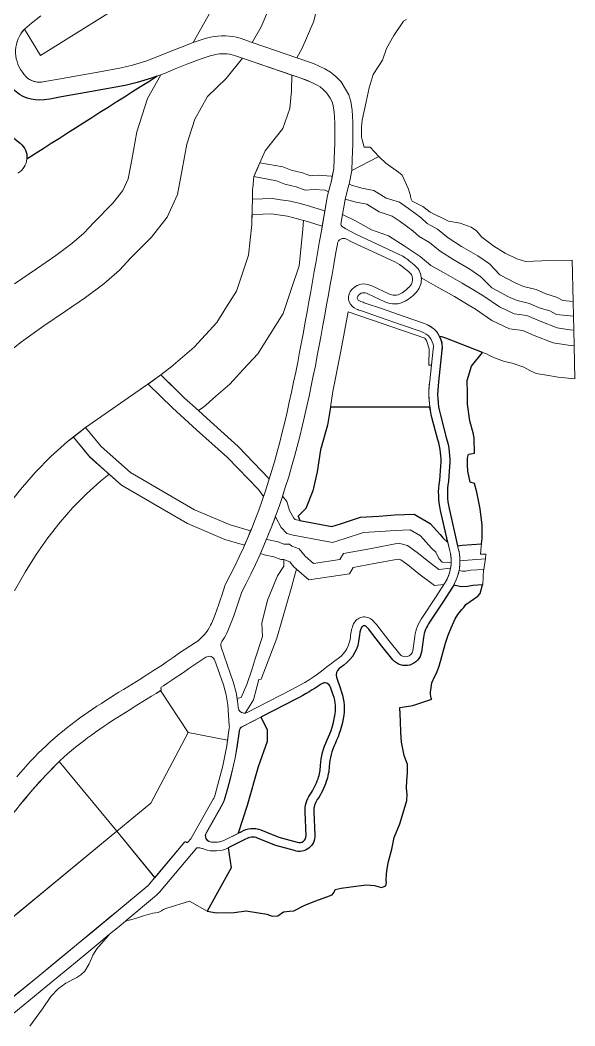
# Model space of a CAD drawing. Header units: inches. Extents: x 175034 to 178872, y 2971410 to 2975180.
# Drawn here: x 176404 to 176944, y 2973309 to 2974287 of the extents above; entities that cross this region are included whole.
import ezdxf

# ---------------------------------------------------------------- set-up
doc = ezdxf.new("R2010")
doc.units = ezdxf.units.IN
doc.header["$MEASUREMENT"] = 0
for name, color, linetype, lineweight in [('Pre-e1-river conservation bed', 96, 'Continuous', 13), ('Pre-E2-forest environment', 73, 'Continuous', 13), ('pre-E4-Flood Prone-b', 105, 'Continuous', 13), ('pre-E5-national imp open space', 116, 'Continuous', 13), ('pre-E6-local open space', 62, 'Continuous', 13), ('pre-institutional', 145, 'Continuous', 13), ('pre-SE2-transit hub', 207, 'Continuous', 13), ('pre-UC-1-existing', 20, 'Continuous', 13), ('pre-UC-2-new', 24, 'Continuous', 13), ('pre-uv-2-high desity', 31, 'Continuous', 13), ('pre-uv-3-low desity', 41, 'Continuous', 13), ('Roads-Proposed', 1, 'Continuous', 13), ('Waterbody_bndry', 130, 'Continuous', 13)]:
    doc.layers.add(name, color=color, linetype=linetype, lineweight=lineweight)

msp = doc.modelspace()

# ---------------------------------------------------------------- linework, layer by layer
at = {"layer": 'Pre-e1-river conservation bed', "flags": 128}
for points in [[(176707.21, 2974130.69), (176708.07, 2974134.84), (176707.03, 2974135.31), (176694.71, 2974136.22), (176688.78, 2974135.74), (176686.73, 2974135.58), (176686.31, 2974135.73), (176679.03, 2974138.38), (176668, 2974141.03), (176660.01, 2974144.31), (176637.6, 2974148.15), (176637.27, 2974147.39), (176631.84, 2974134.77), (176653.91, 2974130.67), (176661.76, 2974127.45), (176672.91, 2974124.77), (176681.51, 2974121.64), (176690.34, 2974122.35), (176701.11, 2974121.55), (176704.42, 2974120.03)], [(176906.33, 2974024.85), (176894.2, 2974027.75), (176886.6, 2974031.23), (176871.21, 2974039.4), (176860.91, 2974049.85), (176849.68, 2974057.57), (176833.78, 2974066.93), (176820.96, 2974075.1), (176810.46, 2974083.62), (176800.53, 2974089.15), (176794.59, 2974094.63), (176782.11, 2974103.82), (176773.46, 2974109.78), (176760.55, 2974113.83), (176748.38, 2974121.37), (176736.95, 2974123.58), (176726.64, 2974126.61), (176724.42, 2974127.5), (176724.25, 2974126.7), (176720.66, 2974112.96), (176731.14, 2974109.89), (176741.77, 2974107.83), (176753.64, 2974100.48), (176766.41, 2974096.47), (176774.23, 2974091.08), (176786.37, 2974082.14), (176792.59, 2974076.4), (176802.7, 2974070.77), (176813.06, 2974062.37), (176826.26, 2974053.96), (176842.06, 2974044.65), (176852.65, 2974037.37), (176863.2, 2974026.67), (176879.55, 2974017.99), (176887.84, 2974014.2), (176900.03, 2974011.29), (176909.49, 2974007.14), (176919.62, 2974004.09), (176926.16, 2974000.6), (176942.77, 2973999.04), (176942.45, 2974013.36), (176932.31, 2974014.32), (176926.31, 2974017.52), (176915.96, 2974020.64)], [(176667.38, 2974110.97), (176655.5, 2974112.63), (176650.08, 2974113.58), (176640.01, 2974113.22), (176630.37, 2974112.87), (176630.17, 2974103.95), (176630.04, 2974097.9), (176640.56, 2974098.23), (176649.05, 2974098.53), (176653.17, 2974097.81), (176664.53, 2974096.22), (176674.27, 2974093.8), (176679.93, 2974092.23), (176681.72, 2974091.73), (176690.95, 2974088.89), (176698.29, 2974086.73), (176700.89, 2974101.6), (176695.27, 2974103.26), (176685.93, 2974106.13), (176678.09, 2974108.31)], [(176616.51, 2973872.39), (176585.87, 2973899.75), (176577.72, 2973907.16), (176563.82, 2973919.74), (176562.71, 2973920.84), (176541.06, 2973942.06), (176528.91, 2973933.02), (176552.4, 2973909.94), (176575.82, 2973888.61), (176606.14, 2973861.55), (176636.12, 2973830.26), (176641.12, 2973823.72), (176642.93, 2973829.03), (176645.98, 2973838.45), (176646.72, 2973840.86)], [(176628.56, 2973790.23), (176608.56, 2973795.95), (176573.89, 2973810.68), (176552.26, 2973823.39), (176511.71, 2973846.94), (176482.99, 2973872.3), (176467.93, 2973890.7), (176467.85, 2973890.65), (176456.13, 2973881.45), (176472.15, 2973861.86), (176502.89, 2973834.72), (176544.7, 2973810.44), (176567.13, 2973797.26), (176603.55, 2973781.78), (176622.63, 2973776.32), (176625.46, 2973782.79)]]:
    msp.add_lwpolyline(points, close=True, dxfattribs=at)
for points in [[(176730.78, 2974091.63), (176717.99, 2974097.83), (176716.39, 2974088.64), (176716.32, 2974088.28, 0.126338), (176718.79, 2974085.48), (176721.19, 2974083.84), (176731.05, 2974078.66), (176772.54, 2974059.48, -0.069303), (176783.03, 2974052.73), (176787.69, 2974048.97, -0.207076), (176794.67, 2974036.66), (176795.34, 2974036.1), (176808.7, 2974028.33), (176826.92, 2974018.15), (176837.09, 2974012.16), (176847.3, 2974005.81), (176863.35, 2973994.93), (176880.64, 2973986.85), (176893.45, 2973985.13), (176904.57, 2973980.26), (176923.18, 2973972.99), (176937.49, 2973970.96), (176943.43, 2973970.31), (176943.09, 2973985.43), (176939.36, 2973985.84), (176927.02, 2973987.6), (176910.3, 2973994.12), (176897.54, 2973999.71), (176884.91, 2974001.41), (176870.78, 2974008.01), (176855.47, 2974018.39), (176844.86, 2974024.99), (176834.39, 2974031.16), (176816.13, 2974041.37), (176804.01, 2974048.41), (176793.71, 2974057.1), (176777.95, 2974067.47), (176762.62, 2974077.1), (176746.36, 2974083.11)], [(176666.43, 2973810.07), (176663.68, 2973818.89), (176659.72, 2973824.07), (176659.54, 2973823.51), (176656.26, 2973813.89), (176652.82, 2973804.31), (176652.68, 2973803.94), (176658.43, 2973793.46), (176663.91, 2973787.73), (176670.05, 2973786.1), (176708.38, 2973778.99), (176720.52, 2973782.66), (176738.39, 2973788.53), (176754.36, 2973789.48), (176769.71, 2973790.67), (176783.83, 2973791.13), (176793.85, 2973785.38), (176801.78, 2973776.52), (176804.98, 2973772.95), (176808.83, 2973769.3), (176811.69, 2973763.28), (176814.98, 2973759.64), (176821.8, 2973759.39), (176823.81, 2973759.68, 0.073561), (176822.42, 2973770.88), (176820.61, 2973778.8), (176815.74, 2973783.42), (176812.95, 2973786.53), (176803.41, 2973797.19), (176787.6, 2973806.26), (176768.89, 2973805.65), (176753.34, 2973804.45), (176735.56, 2973803.38), (176716.01, 2973796.96), (176707.53, 2973794.4), (176676.4, 2973800.18), (176673.34, 2973800.75), (176671.83, 2973801.15), (176670.63, 2973802.4)], [(176681.54, 2973765.56), (176675.82, 2973772.75), (176668.61, 2973775.41), (176666.47, 2973777.2), (176660.76, 2973777.34), (176655.38, 2973779.4), (176645.84, 2973781.42), (176644.12, 2973782.06), (176641.55, 2973775.91), (176638.2, 2973768.25), (176641.65, 2973766.98), (176651.12, 2973764.97), (176657.82, 2973762.41), (176660.84, 2973762.34), (176661.02, 2973762.19), (176666.69, 2973760.13), (176670.69, 2973755.11), (176673.11, 2973753.02), (176685.28, 2973742.56), (176724.7, 2973748.5), (176728.29, 2973754.56), (176748.88, 2973758.31), (176772.24, 2973762.72), (176774.79, 2973762.11), (176781.5, 2973757.16), (176792.44, 2973748.43), (176807.43, 2973737.02), (176816.67, 2973738.12), (176817.82, 2973739.92, 0.098853), (176823.26, 2973754.01), (176811.69, 2973752.63), (176801.66, 2973760.26), (176790.64, 2973769.07), (176781.24, 2973775.99), (176772.61, 2973778.06), (176746.14, 2973773.06), (176718.87, 2973768.09), (176715.42, 2973762.27), (176689.85, 2973758.42)], [(176857.5, 2973767.5), (176853.99, 2973767.59), (176852.45, 2973767.62), (176852.96, 2973774.99), (176853.29, 2973777.65), (176834.31, 2973776.35), (176830.03, 2973775.73), (176830.67, 2973772.95, -0.064864), (176832.32, 2973760.91), (176835.89, 2973761.42), (176857.02, 2973762.87)], [(176855.35, 2973752.39), (176855.39, 2973752.64), (176842.72, 2973752.09), (176837.69, 2973750.98), (176834.71, 2973750.82), (176831.45, 2973751.59, -0.080834), (176826.22, 2973737.41), (176833.38, 2973735.73), (176839.73, 2973736.07), (176844.68, 2973737.16), (176854.35, 2973737.58), (176854.46, 2973737.98)]]:
    msp.add_lwpolyline(points, format="xyb", close=True, dxfattribs=at)
at = {"layer": 'Pre-E2-forest environment', "flags": 128}
msp.add_lwpolyline([(176772.48, 2974139.22), (176760.13, 2974147.91), (176754.06, 2974153.56), (176753.26, 2974154.31), (176727.16, 2974140.87), (176727.16, 2974140.71), (176724.42, 2974127.5), (176726.64, 2974126.61), (176736.95, 2974123.58), (176748.38, 2974121.37), (176760.55, 2974113.83), (176773.46, 2974109.78), (176782.11, 2974103.82), (176794.59, 2974094.63), (176800.53, 2974089.15), (176810.46, 2974083.62), (176820.96, 2974075.1), (176833.78, 2974066.93), (176849.68, 2974057.57), (176860.91, 2974049.85), (176871.21, 2974039.4), (176886.6, 2974031.23), (176894.2, 2974027.75), (176906.33, 2974024.85), (176915.96, 2974020.64), (176926.31, 2974017.52), (176932.31, 2974014.32), (176942.45, 2974013.36), (176941.52, 2974053.6), (176919.71, 2974053.24), (176896.04, 2974052.14), (176887.7, 2974054.8), (176876.23, 2974060.38), (176865.27, 2974067.21), (176853.57, 2974075.9), (176848.25, 2974082.05), (176843.32, 2974085.63), (176832.59, 2974089.36), (176821.3, 2974091.53), (176803.4, 2974100.36), (176796.28, 2974105.77), (176785.8, 2974111.04), (176784.42, 2974113.55), (176784.09, 2974116.21), (176782.13, 2974122.58), (176776.01, 2974136.04)], close=True, dxfattribs=at)
for points in [[(176777.58, 2974046.21, 0.070122), (176768.98, 2974051.76), (176727.29, 2974071.03), (176721.77, 2974073.93, 0.508472), (176713.07, 2974069.66), (176712.98, 2974069.14), (176711.25, 2974059.29), (176709.52, 2974049.43), (176707.78, 2974039.58), (176706.04, 2974029.73), (176704.29, 2974019.87), (176702.54, 2974010.01), (176700.77, 2974000.16), (176698.98, 2973990.3), (176697.18, 2973980.43), (176695.34, 2973970.57), (176693.46, 2973960.7), (176691.55, 2973950.84), (176689.58, 2973940.97), (176687.56, 2973931.11), (176685.47, 2973921.26), (176683.32, 2973911.42), (176681.09, 2973901.58), (176678.77, 2973891.75), (176676.36, 2973881.94), (176673.86, 2973872.14), (176671.24, 2973862.37), (176668.51, 2973852.61), (176665.66, 2973842.88), (176662.67, 2973833.18), (176659.72, 2973824.07), (176663.68, 2973818.89), (176666.43, 2973810.07), (176670.63, 2973802.4), (176671.83, 2973801.15), (176673.34, 2973800.75), (176676.4, 2973800.18), (176674.72, 2973804.33), (176682.17, 2973811.93), (176689.13, 2973829.05), (176693.21, 2973847.67), (176696.58, 2973869.02), (176703.47, 2973892.92), (176706.28, 2973910.61), (176708.68, 2973925.84), (176716.22, 2973965), (176723.62, 2974003.31), (176798.14, 2973977.51), (176799.71, 2973975.47), (176802.36, 2973967.11), (176802.02, 2973951.42), (176804.67, 2973951.38), (176806.33, 2973966.79, 0.318909), (176797.3, 2973982.93), (176794.62, 2973984.02), (176774.34, 2973991.05), (176754.08, 2973998.18), (176736.5, 2974004.1, -0.007465), (176731.54, 2974005.86, -0.469552), (176725.56, 2974022.89, -0.3995), (176746.47, 2974028.47), (176762.96, 2974020.62, 0.245947), (176774.88, 2974021.08, 0.087228), (176784.07, 2974028.72, 0.434795), (176782.47, 2974042.25)], [(176837.09, 2974012.16), (176826.92, 2974018.16), (176808.7, 2974028.34), (176795.34, 2974036.11), (176794.67, 2974036.67, -0.205606), (176790.56, 2974023.23, -0.087228), (176779.11, 2974013.7, -0.245947), (176759.31, 2974012.95), (176742.78, 2974020.82, 0.411729), (176732.83, 2974018.49, 0.465735), (176734.5, 2974013.83, 0.007465), (176739.22, 2974012.16), (176756.84, 2974006.22), (176777.14, 2973999.08), (176797.79, 2973991.9), (176800.71, 2973990.72, -0.173898), (176812.49, 2973979.13), (176814.8, 2973978.79), (176818.55, 2973977.77), (176854.38, 2973963.74), (176858.18, 2973962.46), (176861.12, 2973960.89), (176865.96, 2973958.36), (176875.54, 2973954.84), (176883.18, 2973953.24), (176894.47, 2973949.56), (176900.25, 2973946.22), (176906.48, 2973943.37), (176916.63, 2973941.56), (176927.92, 2973939.73), (176944.17, 2973938.07), (176943.43, 2973970.31), (176937.49, 2973970.97), (176923.18, 2973973), (176904.57, 2973980.27), (176893.45, 2973985.13), (176880.64, 2973986.86), (176863.35, 2973994.93), (176847.3, 2974005.82)], [(176672.22, 2973749.64), (176673.11, 2973753.02), (176670.69, 2973755.11), (176666.69, 2973760.13), (176661.02, 2973762.19), (176661.02, 2973755.76), (176654.66, 2973746.31), (176645.1, 2973722.79), (176639.32, 2973700.32), (176640.19, 2973687.49), (176633.11, 2973665.76), (176630.14, 2973656.06), (176624.91, 2973640.73), (176619.26, 2973628.07), (176615.43, 2973627.06), (176616.25, 2973622.16), (176616.53, 2973618.43, 0.43009), (176623.29, 2973612.93), (176631.33, 2973625.77), (176636.58, 2973645.63), (176638.72, 2973645.87), (176654, 2973685.75), (176668.68, 2973736.31)]]:
    msp.add_lwpolyline(points, format="xyb", close=True, dxfattribs=at)
at = {"layer": 'pre-E4-Flood Prone-b', "flags": 128}
for points in [[(176696.34, 2974312.54), (176690.22, 2974285.86), (176678.6, 2974259.87), (176673.58, 2974250.32), (176689.61, 2974244.79), (176700.87, 2974239.8), (176706.35, 2974236.54), (176711.11, 2974232.49), (176716.53, 2974227.06), (176721.06, 2974219.86), (176724.05, 2974214.21), (176726.04, 2974207.97), (176727.4, 2974199.4), (176728.07, 2974187.63), (176727.9, 2974166.55), (176727.41, 2974151.48), (176727.16, 2974140.87), (176753.32, 2974154.34), (176744.82, 2974163.33), (176739.22, 2974163.32), (176737.16, 2974170.49), (176736.43, 2974173.3), (176736.36, 2974177.41), (176736.5, 2974183.26), (176737.29, 2974189.82), (176741.06, 2974207.47), (176744, 2974221.12), (176747.99, 2974234.26), (176756.88, 2974248.22), (176760.96, 2974259.36), (176768, 2974272.08), (176777.44, 2974285.99), (176780.26, 2974287.67)], [(176398.84, 2973731.79), (176409.14, 2973749.94), (176419.92, 2973767.17), (176431.23, 2973783.42), (176443.1, 2973798.69), (176455.59, 2973812.97), (176468.73, 2973826.27), (176482.59, 2973838.64), (176487.24, 2973842.3), (176487.24, 2973842.3), (176490.98, 2973845.23), (176486.04, 2973849.59), (176471.38, 2973862.8), (176464.23, 2973871.54), (176456.13, 2973881.45), (176450.46, 2973876.99), (176434.26, 2973862.52), (176418.95, 2973847.03), (176404.52, 2973830.52), (176390.94, 2973813.07)]]:
    msp.add_lwpolyline(points, dxfattribs=at)
for points in [[(176593.96, 2974303.13), (176572.61, 2974265.19), (176575.58, 2974266.33), (176584.42, 2974269.26), (176589.6, 2974270.42, -0.12911), (176618.24, 2974269.41), (176630.06, 2974265.33), (176638.67, 2974280.62), (176647.41, 2974300.18)], [(176383.65, 2973956.76), (176405.57, 2973973.98), (176427.39, 2973989.48), (176448.34, 2974003.75), (176468.01, 2974017.34), (176485.86, 2974030.62), (176501.09, 2974043.72), (176512.03, 2974055.64), (176532.1, 2974075.92), (176547.34, 2974095.25), (176557.41, 2974117.5), (176562.08, 2974141.79), (176566.56, 2974166.5), (176574.16, 2974190.64), (176586.71, 2974212.76), (176604.72, 2974230.23), (176620.65, 2974250.06), (176612.89, 2974252.74, 0.126197), (176593.57, 2974253.37), (176589.09, 2974252.37), (176581.48, 2974249.85), (176566.57, 2974244.12), (176555.25, 2974239.57), (176544.66, 2974235.22), (176541.25, 2974233.96), (176528.06, 2974210.7), (176517.93, 2974178.51), (176512.93, 2974150.98), (176509.42, 2974132.74), (176504.3, 2974121.42), (176494.58, 2974109.09), (176475.84, 2974090.14), (176466.26, 2974079.71), (176454.59, 2974069.68), (176438.87, 2974057.98), (176420.06, 2974044.99), (176398.83, 2974030.53)]]:
    msp.add_lwpolyline(points, format="xyb", dxfattribs=at)
for points in [[(176709.92, 2974151.97), (176710.41, 2974166.9), (176710.56, 2974187.2), (176709.98, 2974197.53), (176708.97, 2974203.91), (176707.85, 2974207.4), (176705.9, 2974211.1), (176702.76, 2974216.08), (176699.23, 2974219.62), (176696.13, 2974222.26), (176692.83, 2974224.22), (176688.12, 2974226.31), (176675.69, 2974231.08), (176668.61, 2974233.52), (176668.36, 2974218.4), (176666.71, 2974201.15), (176660.02, 2974181.55), (176642.63, 2974159.83), (176637.6, 2974148.15), (176660.01, 2974144.31), (176668, 2974141.03), (176679.03, 2974138.38), (176686.31, 2974135.73), (176686.73, 2974135.58), (176688.78, 2974135.74), (176694.71, 2974136.22), (176707.03, 2974135.31), (176708.07, 2974134.84), (176709.7, 2974142.72)], [(176675.84, 2974047.87), (176679.36, 2974083.25), (176679.85, 2974088.1), (176679.93, 2974092.23), (176674.27, 2974093.8), (176664.53, 2974096.22), (176653.17, 2974097.81), (176649.05, 2974098.53), (176640.56, 2974098.23), (176630.04, 2974097.9), (176629.9, 2974091.12), (176629.61, 2974088.21), (176626.64, 2974058.43), (176620.75, 2974040.87), (176614.86, 2974023.3), (176605.25, 2974008.1), (176595.68, 2973992.96), (176584.59, 2973980.89), (176573.55, 2973968.86), (176562.2, 2973959.1), (176550.89, 2973949.37), (176545.32, 2973945.23), (176541.06, 2973942.06), (176555.75, 2973927.68), (176563.82, 2973919.74), (176577.72, 2973907.16), (176582.16, 2973910.32), (176584.72, 2973912.23), (176588.48, 2973915.75), (176594.81, 2973921.19), (176608.39, 2973932.88), (176621.42, 2973947.07), (176635.54, 2973962.45), (176647.51, 2973981.39), (176660.34, 2974001.68), (176668.15, 2974024.97)]]:
    msp.add_lwpolyline(points, close=True, dxfattribs=at)
at = {"layer": 'pre-E5-national imp open space', "flags": 128}
for points in [[(176398.83, 2974030.53), (176420.06, 2974044.99), (176438.87, 2974057.98), (176454.59, 2974069.68), (176466.26, 2974079.71), (176475.84, 2974090.14), (176494.58, 2974109.09), (176504.3, 2974121.42), (176509.42, 2974132.74), (176512.93, 2974150.98), (176517.93, 2974178.51), (176528.06, 2974210.7), (176541.25, 2974233.96), (176537.28, 2974232.49, 0.000076), (176410.86, 2974152.18, -0.250799), (176402.1, 2974138.3, 0.089715)], [(176398.84, 2973731.79), (176409.14, 2973749.94), (176419.92, 2973767.17), (176431.23, 2973783.42), (176443.1, 2973798.69), (176455.59, 2973812.97), (176468.73, 2973826.27), (176482.59, 2973838.64), (176487.24, 2973842.3), (176487.24, 2973842.3), (176490.98, 2973845.23), (176502.89, 2973834.72), (176544.7, 2973810.44), (176567.13, 2973797.26), (176603.55, 2973781.78), (176622.63, 2973776.32), (176621.5, 2973773.73), (176617.38, 2973764.75), (176613.09, 2973755.85), (176608.65, 2973747.02), (176604.13, 2973738.37, 0.044289), (176603.48, 2973736.82), (176600.49, 2973727.3), (176598.97, 2973722.62), (176597.42, 2973717.99), (176595.8, 2973713.41), (176594.11, 2973708.9), (176592.33, 2973704.47), (176590.44, 2973700.13), (176589.56, 2973698.3, -0.136959), (176575.07, 2973681.69), (176558.37, 2973670.72), (176554.26, 2973667.69), (176550.42, 2973664.99), (176546.46, 2973662.3), (176542.4, 2973659.61), (176538.31, 2973656.93), (176534.19, 2973654.27), (176530.04, 2973651.63), (176525.86, 2973649), (176521.66, 2973646.37), (176517.45, 2973643.75), (176513.21, 2973641.12), (176508.96, 2973638.49), (176504.7, 2973635.84), (176500.42, 2973633.19), (176496.14, 2973630.51), (176491.86, 2973627.81), (176487.57, 2973625.07), (176483.29, 2973622.31), (176479.01, 2973619.51), (176474.74, 2973616.66), (176470.48, 2973613.76), (176466.23, 2973610.81), (176462.01, 2973607.81), (176457.8, 2973604.74), (176453.63, 2973601.6), (176449.49, 2973598.39), (176445.38, 2973595.11), (176441.32, 2973591.75), (176437.3, 2973588.3), (176433.35, 2973584.78), (176429.48, 2973581.19), (176425.68, 2973577.54), (176421.95, 2973573.85), (176418.29, 2973570.11), (176414.69, 2973566.33), (176411.15, 2973562.51), (176407.68, 2973558.66), (176404.25, 2973554.79), (176400.88, 2973550.89)]]:
    msp.add_lwpolyline(points, format="xyb", dxfattribs=at)
at = {"layer": 'pre-E6-local open space', "flags": 128}
msp.add_lwpolyline([(176681.77, 2973993.43), (176683.55, 2974003.26), (176685.31, 2974013.09), (176687.06, 2974022.93), (176688.81, 2974032.77), (176690.55, 2974042.62), (176692.28, 2974052.46), (176694.01, 2974062.31), (176695.74, 2974072.15), (176697.46, 2974082), (176698.29, 2974086.73), (176690.95, 2974088.89), (176681.72, 2974091.73), (176679.93, 2974092.23), (176679.85, 2974088.1), (176679.36, 2974083.25), (176675.84, 2974047.87), (176668.15, 2974024.97), (176660.34, 2974001.68), (176647.51, 2973981.39), (176635.54, 2973962.45), (176621.42, 2973947.07), (176608.39, 2973932.88), (176594.81, 2973921.19), (176588.48, 2973915.75), (176584.72, 2973912.23), (176582.16, 2973910.32), (176577.72, 2973907.16), (176585.87, 2973899.75), (176616.51, 2973872.39), (176646.72, 2973840.86), (176648.9, 2973847.92), (176651.69, 2973857.43), (176654.36, 2973866.98), (176656.93, 2973876.57), (176659.39, 2973886.2), (176661.76, 2973895.85), (176664.04, 2973905.52), (176666.24, 2973915.22), (176668.37, 2973924.94), (176670.43, 2973934.68), (176672.43, 2973944.44), (176674.38, 2973954.22), (176676.28, 2973964), (176678.14, 2973973.8), (176679.97, 2973983.61)], close=True, dxfattribs=at)
at = {"layer": 'pre-institutional', "flags": 128}
msp.add_lwpolyline([(176538.31, 2974251.53), (176548.66, 2974255.78), (176560.17, 2974260.4), (176572.61, 2974265.19), (176593.96, 2974303.13), (176599.77, 2974316.12), (176603.62, 2974332.94), (176605.02, 2974339.54), (176579.24, 2974349.5), (176424.02, 2974252.5), (176408.53, 2974278.35, 0.364157), (176406.41, 2974236.47), (176407.83, 2974234.6), (176410.16, 2974231.72, 0.221075), (176425.17, 2974226.79), (176430.27, 2974227.54), (176441.45, 2974229.58), (176459.86, 2974232.88), (176481.65, 2974236.8), (176502.73, 2974240.56), (176513.54, 2974243.23), (176526.56, 2974247.19)], format="xyb", close=True, dxfattribs=at)
at = {"layer": 'pre-SE2-transit hub', "flags": 128}
msp.add_lwpolyline([(176654.66, 2973746.31), (176661.02, 2973755.76), (176661.02, 2973762.19), (176660.84, 2973762.34), (176657.82, 2973762.41), (176651.12, 2973764.97), (176641.65, 2973766.98), (176638.2, 2973768.25), (176637.47, 2973766.57), (176633.21, 2973757.31), (176628.8, 2973748.12), (176624.22, 2973739.03), (176619.96, 2973730.89), (176617.16, 2973721.98), (176615.6, 2973717.14), (176613.97, 2973712.29), (176612.25, 2973707.43), (176610.43, 2973702.56), (176608.47, 2973697.7), (176606.36, 2973692.86), (176605.36, 2973690.77, -0.040761), (176600.57, 2973682.53, 0.240396), (176599.83, 2973677.13), (176611.62, 2973643.32), (176614.44, 2973632.9), (176615.43, 2973627.06), (176619.26, 2973628.07), (176624.91, 2973640.73), (176630.14, 2973656.06), (176633.11, 2973665.76), (176640.19, 2973687.49), (176639.32, 2973700.32), (176645.1, 2973722.79)], format="xyb", close=True, dxfattribs=at)
at = {"layer": 'pre-UC-1-existing', "flags": 128}
for points in [[(176604.66, 2973630.76), (176602.06, 2973640.36), (176596.61, 2973655.99), (176593.78, 2973664.12, 0.488129), (176584.82, 2973667.16), (176568.38, 2973656.36), (176564.49, 2973653.49), (176560.37, 2973650.59), (176556.21, 2973647.77), (176552.04, 2973644.99), (176547.84, 2973642.25), (176543.63, 2973639.54), (176541.51, 2973638.18, 0.412886), (176541.2, 2973636.81), (176541.47, 2973636.38, -0.414214), (176541.16, 2973635), (176540.95, 2973634.87), (176567.62, 2973594.06), (176606.16, 2973586.56), (176607.75, 2973598.2, 0.052633), (176607.83, 2973600.84), (176606.31, 2973620.95)], [(176635.8, 2973560.77), (176644.66, 2973585.25), (176644.56, 2973596.91), (176638.43, 2973608.91), (176620.92, 2973599.98, 0.245023), (176617.71, 2973595.44), (176615.55, 2973579.59), (176613.66, 2973569.35), (176611.41, 2973559.28), (176608.92, 2973549.36), (176606.27, 2973539.57), (176603.47, 2973529.59, -0.06057), (176601.18, 2973524.09), (176585.48, 2973496.42, 0.507401), (176589.48, 2973487.64, 0.049813), (176593.75, 2973487.21, 0.114341), (176603.25, 2973489.41), (176616.36, 2973495.83), (176625.18, 2973522.87)], [(176599, 2973551.89), (176601.44, 2973561.59), (176603.61, 2973571.35), (176605.43, 2973581.18), (176606.16, 2973586.56), (176567.62, 2973594.06), (176531.55, 2973525.2), (176498.23, 2973497.95), (176535.35, 2973452.79), (176564.37, 2973487.28, -0.414214), (176565.78, 2973487.41), (176566.16, 2973487.08, 0.414214), (176567.57, 2973487.21), (176570.47, 2973490.65), (176592.23, 2973529.03, 0.06057), (176593.59, 2973532.3), (176596.39, 2973542.24)], [(176394.23, 2973412.05), (176498.23, 2973497.95), (176442.34, 2973565.81, 0.038454), (176392.58, 2973508.9, -0.002058), (176366.42, 2973475.35, -0.0065), (176354.27, 2973460.43)], [(176609.71, 2973462.44), (176606.74, 2973481.78, -0.201282), (176583.5, 2973480.43, 0.003981), (176580.15, 2973481.58, 0.138671), (176576.07, 2973481.77), (176539.83, 2973438.69, -0.043121), (176536.83, 2973435.69), (176507.6, 2973411.11), (176506.64, 2973410.32), (176516.38, 2973412.93), (176524.45, 2973415.68), (176533.52, 2973418.37), (176538.48, 2973419.04), (176541.69, 2973420.62), (176543.75, 2973421.71), (176546.01, 2973422.8), (176568.92, 2973429.81), (176586.32, 2973420.18)]]:
    msp.add_lwpolyline(points, format="xyb", close=True, dxfattribs=at)
for points in [[(176567.62, 2973594.06), (176540.95, 2973634.87), (176536.5, 2973632.06), (176532.25, 2973629.4), (176528, 2973626.75), (176523.74, 2973624.12), (176519.49, 2973621.49), (176515.25, 2973618.85), (176511.01, 2973616.22), (176506.78, 2973613.57), (176502.57, 2973610.91), (176498.37, 2973608.24), (176494.19, 2973605.54), (176490.03, 2973602.82), (176485.9, 2973600.07), (176481.8, 2973597.28), (176477.73, 2973594.45), (176473.7, 2973591.58), (176469.71, 2973588.67), (176465.76, 2973585.7), (176461.86, 2973582.68), (176458.01, 2973579.6), (176454.21, 2973576.46), (176450.48, 2973573.25), (176446.81, 2973569.97), (176443.19, 2973566.63), (176442.34, 2973565.81), (176498.23, 2973497.95), (176531.55, 2973525.2)], [(176535.3, 2973452.85), (176498.23, 2973497.95), (176279.91, 2973317.62), (176314.6, 2973277.04), (176322.78, 2973282.4), (176328.44, 2973286.43), (176355.59, 2973305.88), (176388.14, 2973329.28), (176421.39, 2973356.23), (176447.35, 2973377.69), (176493.52, 2973415.84), (176499.91, 2973421.14), (176528.73, 2973445.32)]]:
    msp.add_lwpolyline(points, close=True, dxfattribs=at)
msp.add_lwpolyline([(176413.58, 2973308.3), (176416.21, 2973311.99), (176426, 2973325.24), (176434.23, 2973337.21), (176441.49, 2973344.82), (176448.78, 2973350.23), (176459.27, 2973355.72), (176463.24, 2973358.35), (176467.21, 2973361.68), (176471.51, 2973369.06), (176473.6, 2973374.3), (176475.07, 2973377.35), (176478.86, 2973383.58), (176489.95, 2973396.33), (176491.33, 2973397.68), (176482.78, 2973390.61), (176467.21, 2973377.74), (176443.5, 2973358.21), (176429.37, 2973346.5), (176396.06, 2973319.5, -0.014597), (176394.92, 2973318.63), (176340.92, 2973279.85)], format="xyb", dxfattribs=at)
at = {"layer": 'pre-UC-2-new', "flags": 128}
msp.add_lwpolyline([(176803.04, 2973936.27), (176804.67, 2973951.38), (176802.02, 2973951.42), (176802.36, 2973967.11), (176799.71, 2973975.47), (176798.14, 2973977.51), (176723.62, 2974003.31), (176716.22, 2973965), (176708.68, 2973925.84), (176706.28, 2973910.61), (176802.97, 2973910.6, -0.073142)], format="xyb", close=True, dxfattribs=at)
at = {"layer": 'pre-uv-2-high desity', "flags": 128}
msp.add_lwpolyline([(176424.45, 2974291.07), (176415.32, 2974284.05), (176408.57, 2974278.39, 0.000417), (176408.53, 2974278.35), (176424.02, 2974252.5), (176579.24, 2974349.5)], format="xyb", dxfattribs=at)
at = {"layer": 'pre-uv-2-high desity', "lineweight": -2, "flags": 128}
for points in [[(176537.28, 2974232.49), (176532.15, 2974230.6), (176518.19, 2974226.35), (176506.36, 2974223.43), (176484.73, 2974219.58), (176462.95, 2974215.65), (176444.56, 2974212.36), (176433.12, 2974210.27), (176427.51, 2974209.44, -0.233429), (176397.18, 2974219.93), (176394.04, 2974223.82), (176392.46, 2974225.91, -0.024375), (176388.75, 2974231.62, 0.174498), (176377.92, 2974237.92), (176364.36, 2974240.42, 0.018758), (176356.92, 2974241.5, 0.014359), (176354.95, 2974241.65, 0.418362), (176348.66, 2974235.87), (176348.28, 2974225.19, 0.249831), (176357.37, 2974204.3), (176404.16, 2974167.18, -0.250799), (176410.86, 2974152.18, -0.000076)], [(176707.99, 2973633.34), (176706.38, 2973638.14, 0.500295), (176697.27, 2973641.17, -0.034404), (176673.27, 2973626.82), (176638.38, 2973609.01), (176644.56, 2973596.91), (176644.66, 2973585.25), (176635.8, 2973560.77), (176625.18, 2973522.87), (176616.41, 2973495.98), (176619.51, 2973497.5, -0.24229), (176638.44, 2973499.21), (176643.97, 2973496.97), (176655.94, 2973492.31), (176673.75, 2973487.22, 0.538466), (176682.53, 2973493.84), (176681.53, 2973516.53, -0.163269), (176686.47, 2973533.72, 0.06883), (176694.17, 2973549.02, 0.068501), (176696.66, 2973561.8, -0.098072), (176703.05, 2973586.76, 0.075132), (176710.77, 2973612.06, 0.138914)]]:
    msp.add_lwpolyline(points, format="xyb", close=True, dxfattribs=at)
at = {"layer": 'pre-uv-2-high desity', "flags": 128}
msp.add_lwpolyline([(176808.61, 2973725.42), (176816.67, 2973738.12), (176807.43, 2973737.02), (176792.44, 2973748.43), (176781.5, 2973757.16), (176774.79, 2973762.11), (176772.24, 2973762.72), (176748.88, 2973758.31), (176728.29, 2973754.56), (176724.7, 2973748.5), (176685.28, 2973742.56), (176673.11, 2973753.02), (176672.22, 2973749.64), (176668.68, 2973736.31), (176654, 2973685.75), (176638.72, 2973645.87), (176636.58, 2973645.63), (176631.33, 2973625.77), (176623.29, 2973612.93, 0.085964), (176625.24, 2973613.54), (176668.73, 2973635.73, 0.048719), (176701.25, 2973656.55, -0.009395), (176714.24, 2973666.38, 0.22225), (176725.72, 2973687.18, -0.086754), (176728.77, 2973699.62, -0.523229), (176747.05, 2973703.21, -0.032613), (176750.93, 2973698.92), (176762.94, 2973683.38), (176773.71, 2973670.19, 0.644653), (176786.37, 2973673.55), (176788.29, 2973687.47, -0.123446), (176795.85, 2973706.26)], format="xyb", close=True, dxfattribs=at)
at = {"layer": 'pre-uv-3-low desity', "lineweight": -2, "flags": 128}
for points in [[(176839.79, 2973913.32), (176839.52, 2973924.02), (176839.2, 2973936.55), (176843.69, 2973950.29), (176854.38, 2973963.74), (176818.55, 2973977.77), (176814.8, 2973978.79), (176812.49, 2973979.13, -0.14012), (176814.78, 2973965.88), (176811.47, 2973935.18, 0.102847), (176813.23, 2973902.78), (176818.97, 2973881.11, -0.097071), (176822.2, 2973852.74), (176821.02, 2973838.04, 0.099213), (176821.73, 2973812.03), (176830.03, 2973775.73), (176834.31, 2973776.35), (176853.29, 2973777.65), (176853.94, 2973782.8), (176854.05, 2973795.79), (176852.09, 2973811.57), (176848.59, 2973827.85), (176846.33, 2973836.24), (176842.11, 2973837.48), (176840.08, 2973848.29), (176839.75, 2973854.4), (176839.55, 2973860.77), (176840.75, 2973864.86), (176842.77, 2973865.2), (176846.44, 2973865.81), (176846.23, 2973880.03), (176845.36, 2973884.34), (176841.84, 2973897.08)], [(176805.01, 2973900.6, -0.028945), (176802.97, 2973910.6), (176706.28, 2973910.61), (176703.47, 2973892.92), (176696.58, 2973869.02), (176693.21, 2973847.67), (176689.13, 2973829.05), (176682.17, 2973811.93), (176674.72, 2973804.33), (176676.4, 2973800.18), (176707.53, 2973794.4), (176716.01, 2973796.96), (176735.56, 2973803.38), (176753.34, 2973804.45), (176768.89, 2973805.65), (176787.6, 2973806.26), (176803.41, 2973797.19), (176812.95, 2973786.53), (176815.74, 2973783.42), (176820.61, 2973778.8), (176813.44, 2973810.14, -0.097873), (176812.58, 2973839.09), (176813.73, 2973853.42, 0.097827), (176810.81, 2973878.73)], [(176781.32, 2973554.85), (176781.22, 2973562.76), (176778.02, 2973571.74), (176775.56, 2973584.63), (176774.82, 2973594.15), (176774.54, 2973605.11), (176773.88, 2973618.34), (176780.44, 2973619.34), (176786.6, 2973620.16), (176804.8, 2973626.3), (176804.21, 2973627.55), (176803.48, 2973631.41), (176803.69, 2973633.26), (176805, 2973642.27), (176807.95, 2973648.76), (176809.52, 2973651.85), (176812.06, 2973658.59), (176818.21, 2973680.83), (176820.91, 2973688.68), (176823.76, 2973695.82), (176827.67, 2973704.61), (176830.25, 2973708.69), (176833.99, 2973713.53), (176836, 2973715.57), (176838.17, 2973718.46), (176849.63, 2973726.59), (176852, 2973729.18), (176854.35, 2973737.58), (176844.68, 2973737.16), (176839.73, 2973736.07), (176833.38, 2973735.73), (176826.22, 2973737.41, -0.012633), (176824.99, 2973735.37), (176815.74, 2973720.78), (176802.82, 2973701.4, 0.124679), (176796.71, 2973686.31), (176794.78, 2973672.3, -0.648013), (176767.13, 2973664.81), (176756.28, 2973678.09), (176744.24, 2973693.68, 0.032282), (176741.13, 2973697.11, 0.523228), (176736.55, 2973696.21, 0.086754), (176734.2, 2973686.61, -0.22225), (176719.24, 2973659.5, 0.003293), (176714.74, 2973656.18, 0.323433), (176712.12, 2973647.8), (176715.94, 2973636.35, -0.13694), (176719.18, 2973610.82), (176719.18, 2973610.82, -0.075132), (176710.72, 2973583.09, 0.098072), (176705.14, 2973561.34, -0.068501), (176702.22, 2973546.27, -0.06883), (176693.47, 2973528.89, 0.163269), (176690.02, 2973516.9), (176691.01, 2973494.28, -0.529427), (176671.21, 2973479.11), (176653.23, 2973484.25), (176640.84, 2973489.07), (176635.25, 2973491.33, 0.251111), (176623.73, 2973490.1), (176606.74, 2973481.78), (176609.71, 2973462.44), (176586.32, 2973420.18), (176595.31, 2973418.47), (176612.52, 2973418.76), (176624.39, 2973420.38), (176636.19, 2973418.55), (176644.38, 2973417.3), (176649.52, 2973415.46), (176655.08, 2973415.73), (176660.56, 2973419.45), (176666.42, 2973420.21), (176670.67, 2973420.43), (176681.26, 2973426.12), (176692.05, 2973430.26), (176705.19, 2973435.28), (176707.9, 2973436.21), (176709.81, 2973438.8), (176710.73, 2973441.3), (176716.69, 2973442.56), (176730.91, 2973444.47), (176741.48, 2973445.96), (176749.23, 2973445.06), (176756.07, 2973443.31), (176760.08, 2973444.73), (176760.71, 2973448.14), (176760.57, 2973450.49), (176760.91, 2973456.05), (176761.6, 2973461.75), (176762.84, 2973468.65), (176766.07, 2973480.5), (176768.25, 2973491.85), (176773.69, 2973505.23), (176776.91, 2973515.92), (176780.49, 2973527.87), (176780.98, 2973533.82), (176780.42, 2973539.88), (176780.57, 2973547.29)]]:
    msp.add_lwpolyline(points, format="xyb", close=True, dxfattribs=at)
at = {"layer": 'Roads-Proposed', "flags": 128}
for points in [[(176424.45, 2974291.07), (176415.32, 2974284.05), (176408.57, 2974278.39, 0.364629), (176406.41, 2974236.47), (176407.83, 2974234.6), (176410.16, 2974231.72, 0.235734), (176426.2, 2974226.94), (176430.27, 2974227.54), (176441.45, 2974229.58), (176459.86, 2974232.88), (176481.65, 2974236.8), (176502.73, 2974240.56), (176513.54, 2974243.23), (176526.56, 2974247.19), (176538.31, 2974251.53), (176548.66, 2974255.78), (176560.17, 2974260.4), (176572.61, 2974265.19), (176575.58, 2974266.33), (176584.42, 2974269.26), (176589.6, 2974270.42, -0.12911), (176618.24, 2974269.41), (176630.06, 2974265.33)], [(176620.65, 2974250.06), (176612.89, 2974252.74, 0.127112), (176593.43, 2974253.34), (176589.09, 2974252.37), (176581.48, 2974249.85), (176566.57, 2974244.12), (176555.25, 2974239.57), (176544.66, 2974235.22), (176532.15, 2974230.6), (176518.19, 2974226.35), (176506.36, 2974223.43), (176484.73, 2974219.58), (176462.95, 2974215.65), (176444.56, 2974212.36), (176433.12, 2974210.27), (176427.51, 2974209.44, -0.233429), (176397.18, 2974219.93)], [(176400.88, 2973550.89), (176404.25, 2973554.79), (176407.68, 2973558.66), (176411.15, 2973562.51), (176414.69, 2973566.33), (176418.29, 2973570.11), (176421.95, 2973573.85), (176425.68, 2973577.54), (176429.48, 2973581.19), (176433.35, 2973584.78), (176437.3, 2973588.3), (176441.32, 2973591.75), (176445.38, 2973595.11), (176449.49, 2973598.39), (176453.63, 2973601.6), (176457.8, 2973604.74), (176462.01, 2973607.81), (176466.23, 2973610.81), (176470.48, 2973613.76), (176474.74, 2973616.66), (176479.01, 2973619.51), (176483.29, 2973622.31), (176487.57, 2973625.07), (176491.86, 2973627.81), (176496.14, 2973630.51), (176500.42, 2973633.19), (176504.7, 2973635.84), (176508.96, 2973638.49), (176513.21, 2973641.12), (176517.45, 2973643.75), (176521.66, 2973646.37), (176525.86, 2973649), (176530.04, 2973651.63), (176534.19, 2973654.27), (176538.31, 2973656.93), (176542.4, 2973659.61), (176546.46, 2973662.3), (176550.42, 2973664.99), (176554.26, 2973667.69), (176558.37, 2973670.72), (176575.07, 2973681.69, 0.136959), (176589.56, 2973698.3), (176590.44, 2973700.13), (176592.33, 2973704.47), (176594.11, 2973708.9), (176595.8, 2973713.41), (176597.42, 2973717.99), (176598.97, 2973722.62), (176600.49, 2973727.3), (176603.48, 2973736.82, -0.044289), (176604.13, 2973738.37), (176608.65, 2973747.02), (176613.09, 2973755.85), (176617.38, 2973764.75), (176621.5, 2973773.73), (176625.46, 2973782.79), (176629.26, 2973791.91), (176632.91, 2973801.1), (176636.4, 2973810.35), (176639.74, 2973819.66), (176642.93, 2973829.03), (176645.98, 2973838.45), (176648.9, 2973847.92), (176651.69, 2973857.43), (176654.36, 2973866.98), (176656.93, 2973876.57), (176659.39, 2973886.2), (176661.76, 2973895.85), (176664.04, 2973905.52), (176666.24, 2973915.22), (176668.37, 2973924.94), (176670.43, 2973934.68), (176672.43, 2973944.44), (176674.38, 2973954.22), (176676.28, 2973964), (176678.14, 2973973.8), (176679.97, 2973983.61), (176681.77, 2973993.43), (176683.55, 2974003.26), (176685.31, 2974013.09), (176687.06, 2974022.93), (176688.81, 2974032.77), (176690.55, 2974042.62), (176692.28, 2974052.46), (176694.01, 2974062.31), (176695.74, 2974072.15), (176697.46, 2974082), (176703.47, 2974116.39), (176707.21, 2974130.69), (176709.7, 2974142.72), (176709.92, 2974151.97), (176710.41, 2974166.9), (176710.56, 2974187.2), (176709.98, 2974197.53), (176708.97, 2974203.91), (176707.85, 2974207.4), (176705.9, 2974211.1), (176702.76, 2974216.08), (176699.23, 2974219.62), (176696.13, 2974222.26), (176692.83, 2974224.22), (176683.2, 2974228.49), (176620.65, 2974250.06)], [(176404.16, 2974167.18, -0.535267), (176402.1, 2974138.3, 0.089715)], [(176403.4, 2973522.57), (176406.53, 2973526.44), (176409.68, 2973530.28), (176412.86, 2973534.09), (176416.07, 2973537.88), (176419.31, 2973541.63), (176422.59, 2973545.34), (176425.91, 2973549.01), (176429.27, 2973552.64), (176432.68, 2973556.22), (176436.13, 2973559.75), (176439.64, 2973563.22), (176443.19, 2973566.63), (176446.81, 2973569.97), (176450.48, 2973573.25), (176454.21, 2973576.46), (176458.01, 2973579.6), (176461.86, 2973582.68), (176465.76, 2973585.7), (176469.71, 2973588.67), (176473.7, 2973591.58), (176477.73, 2973594.45), (176481.8, 2973597.28), (176485.9, 2973600.07), (176490.03, 2973602.82), (176494.19, 2973605.54), (176498.37, 2973608.24), (176502.57, 2973610.91), (176506.78, 2973613.57), (176511.01, 2973616.22), (176515.25, 2973618.85), (176519.49, 2973621.49), (176523.74, 2973624.12), (176528, 2973626.75), (176532.25, 2973629.4), (176536.5, 2973632.06), (176541.16, 2973635, 0.414214), (176541.47, 2973636.38), (176541.2, 2973636.81, -0.412886), (176541.51, 2973638.18), (176543.63, 2973639.54), (176547.84, 2973642.25), (176552.04, 2973644.99), (176556.21, 2973647.77), (176560.37, 2973650.59), (176564.49, 2973653.49), (176568.38, 2973656.36), (176584.82, 2973667.16, -0.488129), (176593.78, 2973664.12), (176596.61, 2973655.99), (176602.06, 2973640.36), (176604.66, 2973630.76), (176606.31, 2973620.95), (176607.83, 2973600.84, -0.052633), (176607.75, 2973598.2), (176605.43, 2973581.18), (176603.61, 2973571.35), (176601.44, 2973561.59), (176599, 2973551.89), (176596.39, 2973542.24), (176593.59, 2973532.3, -0.06057), (176592.23, 2973529.03), (176570.47, 2973490.65), (176567.57, 2973487.21, -0.414214), (176566.16, 2973487.08), (176565.78, 2973487.41, 0.414214), (176564.37, 2973487.28), (176530.27, 2973446.74, -0.043121), (176528.78, 2973445.26), (176499.59, 2973420.72), (176474.82, 2973400.25), (176459.25, 2973387.38), (176435.54, 2973367.85), (176421.45, 2973356.17), (176388.19, 2973329.21, -0.014597)], [(176340.92, 2973279.85), (176340.92, 2973279.85), (176394.92, 2973318.63, 0.014597), (176396.06, 2973319.5), (176429.37, 2973346.5), (176443.5, 2973358.21), (176467.21, 2973377.74), (176482.78, 2973390.61), (176491.33, 2973397.68), (176497.54, 2973402.81), (176502.69, 2973407.06), (176504.69, 2973408.71), (176506.64, 2973410.32), (176507.6, 2973411.11), (176536.83, 2973435.69, 0.043121), (176539.83, 2973438.69), (176576.07, 2973481.77)]]:
    msp.add_lwpolyline(points, format="xyb", dxfattribs=at)
at = {"layer": 'Roads-Proposed', "ltscale": 0.1, "flags": 128}
msp.add_lwpolyline([(176576.07, 2973481.77, -0.138673), (176580.15, 2973481.58, -0.003981), (176583.5, 2973480.43, 0.201282), (176606.74, 2973481.78), (176623.73, 2973490.1, -0.251111), (176635.25, 2973491.33), (176640.84, 2973489.07), (176653.23, 2973484.25), (176671.21, 2973479.11, 0.529427), (176691.01, 2973494.28), (176690.02, 2973516.9, -0.163269), (176693.47, 2973528.89, 0.06883), (176702.22, 2973546.27, 0.068501), (176705.14, 2973561.34, -0.098072), (176710.72, 2973583.09, 0.075132), (176719.18, 2973610.82, 0.13694), (176715.94, 2973636.35), (176712.12, 2973647.8, -0.323433), (176714.74, 2973656.18, -0.003293), (176719.24, 2973659.5, 0.22225), (176734.2, 2973686.61, -0.086755), (176736.55, 2973696.21, -0.523228), (176741.13, 2973697.11, -0.032282), (176744.24, 2973693.68), (176756.28, 2973678.09), (176767.13, 2973664.81, 0.648013), (176794.78, 2973672.3), (176796.71, 2973686.31, -0.124679), (176802.82, 2973701.4), (176815.74, 2973720.78), (176824.99, 2973735.37, 0.210951), (176830.67, 2973772.95), (176821.73, 2973812.03, -0.099213), (176821.02, 2973838.04), (176822.2, 2973852.74, 0.097071), (176818.97, 2973881.11), (176813.23, 2973902.78, -0.102847), (176811.47, 2973935.18), (176814.78, 2973965.88, 0.321861), (176800.71, 2973990.72), (176797.79, 2973991.9), (176777.14, 2973999.08), (176756.84, 2974006.22), (176739.22, 2974012.16, -0.007465), (176734.5, 2974013.83, -0.465735), (176732.83, 2974018.49, -0.411729), (176742.78, 2974020.82), (176759.31, 2974012.95, 0.245947), (176779.11, 2974013.7, 0.087228), (176790.56, 2974023.23, 0.430903), (176787.69, 2974048.97), (176783.03, 2974052.73, 0.069303), (176772.54, 2974059.48), (176731.05, 2974078.66), (176721.19, 2974083.84), (176718.79, 2974085.48, -0.126338), (176716.32, 2974088.28), (176716.39, 2974088.64), (176717.99, 2974097.83), (176720.58, 2974112.66), (176720.66, 2974112.96), (176724.25, 2974126.7), (176724.42, 2974127.5), (176727.16, 2974140.71), (176727.16, 2974140.87), (176727.41, 2974151.48), (176727.9, 2974166.55), (176728.07, 2974187.63), (176727.4, 2974199.4), (176726.04, 2974207.97), (176724.05, 2974214.21), (176721.06, 2974219.86), (176716.53, 2974227.06), (176711.11, 2974232.49), (176706.35, 2974236.54), (176700.87, 2974239.8), (176689.61, 2974244.79), (176673.58, 2974250.32), (176630.06, 2974265.33)], format="xyb", dxfattribs=at)
for points in [[(176713.07, 2974069.66), (176712.98, 2974069.14), (176711.25, 2974059.29), (176709.52, 2974049.43), (176707.78, 2974039.58), (176706.04, 2974029.73), (176704.29, 2974019.87), (176702.54, 2974010.01), (176700.77, 2974000.16), (176698.98, 2973990.3), (176697.18, 2973980.43), (176695.34, 2973970.57), (176693.46, 2973960.7), (176691.55, 2973950.84), (176689.58, 2973940.97), (176687.56, 2973931.11), (176685.47, 2973921.26), (176683.32, 2973911.42), (176681.09, 2973901.58), (176678.77, 2973891.75), (176676.36, 2973881.94), (176673.86, 2973872.14), (176671.24, 2973862.37), (176668.51, 2973852.61), (176665.66, 2973842.88), (176662.67, 2973833.18), (176659.54, 2973823.51), (176656.26, 2973813.89), (176652.82, 2973804.31), (176649.23, 2973794.78), (176645.47, 2973785.32), (176641.55, 2973775.91), (176637.47, 2973766.57), (176633.21, 2973757.31), (176628.8, 2973748.12), (176624.22, 2973739.03), (176619.96, 2973730.89), (176617.16, 2973721.98), (176615.6, 2973717.14), (176613.97, 2973712.29), (176612.25, 2973707.43), (176610.43, 2973702.56), (176608.47, 2973697.7), (176606.36, 2973692.86), (176605.36, 2973690.77, -0.040761), (176600.57, 2973682.53, 0.240396), (176599.83, 2973677.13), (176611.62, 2973643.32), (176614.44, 2973632.9), (176616.25, 2973622.16), (176616.53, 2973618.43, 0.535867), (176625.24, 2973613.54), (176668.73, 2973635.73, 0.048719), (176701.25, 2973656.55, -0.009395), (176714.24, 2973666.38, 0.22225), (176725.72, 2973687.18, -0.086754), (176728.77, 2973699.62, -0.523229), (176747.05, 2973703.21, -0.032613), (176750.93, 2973698.92), (176762.94, 2973683.38), (176773.71, 2973670.19, 0.644653), (176786.37, 2973673.55), (176788.29, 2973687.47, -0.123446), (176795.85, 2973706.26), (176808.61, 2973725.42), (176817.82, 2973739.92, 0.212077), (176822.42, 2973770.88), (176813.44, 2973810.14, -0.097873), (176812.58, 2973839.09), (176813.73, 2973853.42, 0.097827), (176810.81, 2973878.73), (176805.01, 2973900.6, -0.102304), (176803.04, 2973936.27), (176806.33, 2973966.79, 0.318909), (176797.3, 2973982.93), (176794.62, 2973984.02), (176774.34, 2973991.05), (176754.08, 2973998.18), (176736.5, 2974004.1, -0.007465), (176731.54, 2974005.86, -0.469552), (176725.56, 2974022.89, -0.3995), (176746.47, 2974028.47), (176762.96, 2974020.62, 0.245947), (176774.88, 2974021.08, 0.087228), (176784.07, 2974028.72, 0.434795), (176782.47, 2974042.25), (176777.58, 2974046.21, 0.070122), (176768.98, 2974051.76), (176727.29, 2974071.03), (176721.77, 2974073.93, 0.508472)], [(176589.31, 2973487.62, 0.164155), (176603, 2973489.41), (176619.51, 2973497.5, -0.24229), (176638.44, 2973499.21), (176643.97, 2973496.97), (176655.94, 2973492.31), (176673.75, 2973487.22, 0.538466), (176682.53, 2973493.84), (176681.53, 2973516.53, -0.163269), (176686.47, 2973533.72, 0.06883), (176694.17, 2973549.02, 0.068501), (176696.66, 2973561.8, -0.098072), (176703.05, 2973586.76, 0.075132), (176710.77, 2973612.06, 0.138914), (176707.99, 2973633.34), (176706.38, 2973638.14, 0.500385), (176697.27, 2973641.17, -0.034402), (176673.27, 2973626.82), (176620.69, 2973599.99, 0.245855), (176617.46, 2973595.45), (176615.3, 2973579.6), (176613.41, 2973569.35), (176611.17, 2973559.28), (176608.67, 2973549.36), (176606.03, 2973539.58), (176603.22, 2973529.59, -0.06057), (176600.93, 2973524.09), (176585.26, 2973496.47, 0.514472)]]:
    msp.add_lwpolyline(points, format="xyb", close=True, dxfattribs=at)
at = {"layer": 'Waterbody_bndry', "flags": 128}
msp.add_lwpolyline([(176647.41, 2974300.18), (176638.67, 2974280.62), (176630.06, 2974265.33), (176673.58, 2974250.32), (176678.6, 2974259.87), (176690.22, 2974285.86), (176696.34, 2974312.54)], dxfattribs=at)
msp.add_lwpolyline([(176390.94, 2973813.07), (176404.52, 2973830.52), (176418.95, 2973847.03), (176434.26, 2973862.52), (176450.46, 2973876.99), (176467.85, 2973890.65), (176528.63, 2973932.82), (176539.75, 2973941.09), (176550.89, 2973949.38), (176562.2, 2973959.11), (176573.55, 2973968.87), (176584.59, 2973980.89), (176595.68, 2973992.96), (176605.25, 2974008.11), (176614.86, 2974023.3), (176620.75, 2974040.88), (176626.64, 2974058.44), (176629.61, 2974088.22), (176629.9, 2974091.13), (176630.17, 2974103.95), (176630.37, 2974112.87), (176630.41, 2974116.7), (176630.44, 2974119.02, -0.012366), (176630.62, 2974123.92), (176631.84, 2974134.77), (176635.3, 2974142.8), (176635.2, 2974142.82), (176637.27, 2974147.39), (176637.6, 2974148.15), (176642.63, 2974159.83), (176660.02, 2974181.55), (176666.71, 2974201.15), (176668.36, 2974218.4), (176668.61, 2974233.52), (176620.65, 2974250.06), (176604.72, 2974230.23), (176586.71, 2974212.76), (176574.16, 2974190.64), (176566.56, 2974166.5), (176562.08, 2974141.79), (176557.41, 2974117.5), (176547.34, 2974095.25), (176532.1, 2974075.92), (176512.03, 2974055.64), (176501.09, 2974043.72), (176485.86, 2974030.62), (176468.01, 2974017.34), (176448.34, 2974003.75), (176427.39, 2973989.48), (176405.57, 2973973.98), (176383.65, 2973956.76)], format="xyb", dxfattribs=at)
for points in [[(176704.42, 2974120.03), (176701.11, 2974121.55), (176690.34, 2974122.35), (176681.51, 2974121.64), (176672.91, 2974124.77), (176661.76, 2974127.45), (176653.91, 2974130.67), (176631.84, 2974134.77), (176630.62, 2974123.92, 0.012366), (176630.44, 2974119.02), (176630.41, 2974116.7), (176630.37, 2974112.87), (176640.01, 2974113.22), (176650.08, 2974113.58), (176655.5, 2974112.63), (176667.38, 2974110.97), (176678.09, 2974108.31), (176685.93, 2974106.13), (176695.27, 2974103.26), (176700.89, 2974101.6), (176703.47, 2974116.39)], [(176658.43, 2973793.46), (176652.68, 2973803.94), (176649.23, 2973794.78), (176645.47, 2973785.32), (176644.12, 2973782.06), (176645.84, 2973781.42), (176655.38, 2973779.4), (176660.76, 2973777.34), (176666.47, 2973777.2), (176668.61, 2973775.41), (176675.82, 2973772.75), (176681.54, 2973765.56), (176689.85, 2973758.42), (176715.42, 2973762.27), (176718.87, 2973768.09), (176746.14, 2973773.06), (176772.61, 2973778.06), (176781.24, 2973775.99), (176790.64, 2973769.07), (176801.66, 2973760.26), (176811.69, 2973752.63), (176823.26, 2973754.01, 0.037036), (176823.81, 2973759.68), (176821.8, 2973759.39), (176814.98, 2973759.64), (176811.69, 2973763.28), (176808.83, 2973769.3), (176804.98, 2973772.95), (176801.78, 2973776.52), (176793.85, 2973785.38), (176783.83, 2973791.13), (176769.71, 2973790.67), (176754.36, 2973789.48), (176738.39, 2973788.53), (176720.52, 2973782.66), (176708.38, 2973778.99), (176670.05, 2973786.1), (176663.91, 2973787.73)], [(176856.86, 2973761.39), (176857.02, 2973762.87), (176835.89, 2973761.42), (176832.32, 2973760.91, -0.04988), (176831.45, 2973751.59), (176834.71, 2973750.82), (176837.69, 2973750.98), (176842.72, 2973752.09), (176855.39, 2973752.64)]]:
    msp.add_lwpolyline(points, format="xyb", close=True, dxfattribs=at)
for points in [[(176942.77, 2973999.03), (176926.16, 2974000.59), (176919.62, 2974004.08), (176909.49, 2974007.14), (176900.03, 2974011.28), (176887.84, 2974014.19), (176879.55, 2974017.98), (176863.2, 2974026.67), (176852.65, 2974037.37), (176842.06, 2974044.65), (176826.26, 2974053.95), (176813.05, 2974062.36), (176802.7, 2974070.77), (176792.59, 2974076.39), (176786.37, 2974082.14), (176774.23, 2974091.07), (176766.41, 2974096.46), (176753.64, 2974100.47), (176741.77, 2974107.83), (176731.14, 2974109.88), (176720.66, 2974112.96), (176720.58, 2974112.66), (176717.99, 2974097.83), (176730.78, 2974091.63), (176746.36, 2974083.11), (176762.62, 2974077.1), (176777.95, 2974067.47), (176793.71, 2974057.1), (176804.01, 2974048.41), (176816.13, 2974041.37), (176834.39, 2974031.16), (176844.86, 2974024.99), (176855.47, 2974018.39), (176870.78, 2974008.01), (176884.91, 2974001.41), (176897.54, 2973999.71), (176910.3, 2973994.12), (176927.02, 2973987.6), (176939.36, 2973985.84), (176943.09, 2973985.43)], [(176606.14, 2973861.55), (176575.82, 2973888.61), (176552.4, 2973909.94), (176528.91, 2973933.02), (176528.63, 2973932.82), (176467.93, 2973890.7), (176482.99, 2973872.3), (176511.71, 2973846.94), (176552.26, 2973823.39), (176573.89, 2973810.68), (176608.56, 2973795.95), (176628.56, 2973790.23), (176629.26, 2973791.91), (176632.91, 2973801.1), (176636.4, 2973810.35), (176639.74, 2973819.66), (176641.12, 2973823.72), (176636.12, 2973830.26)]]:
    msp.add_lwpolyline(points, close=True, dxfattribs=at)

doc.saveas('drawing.dxf')
